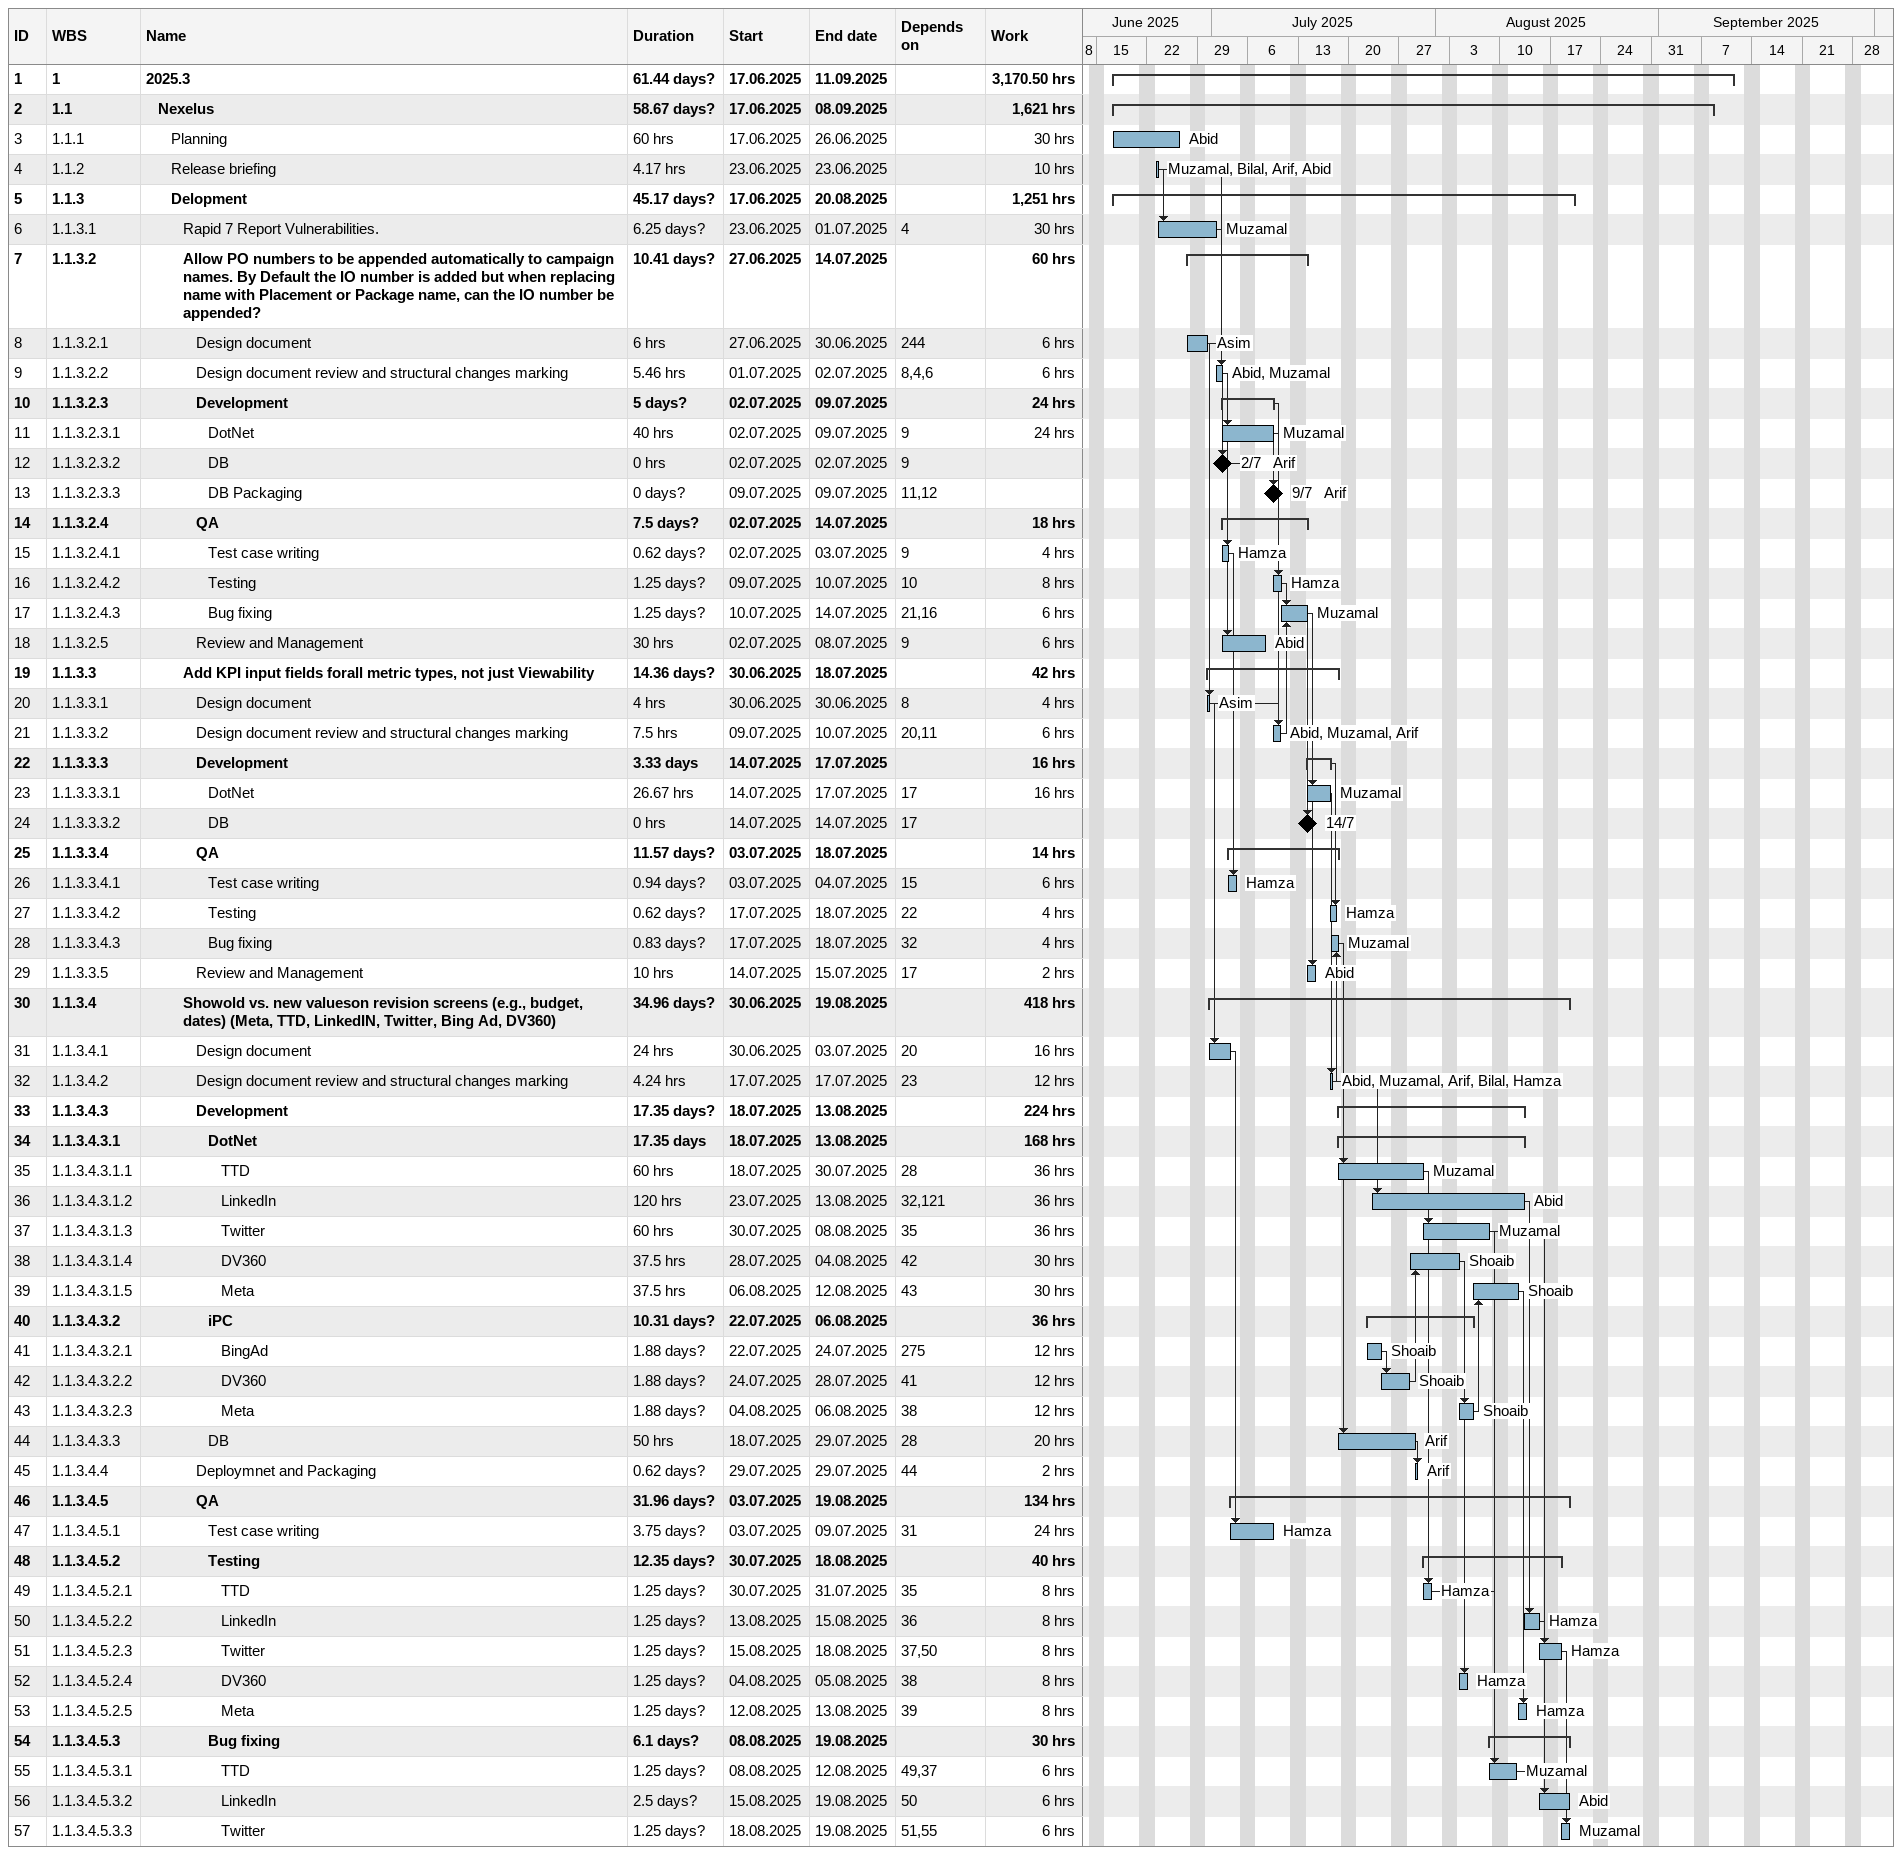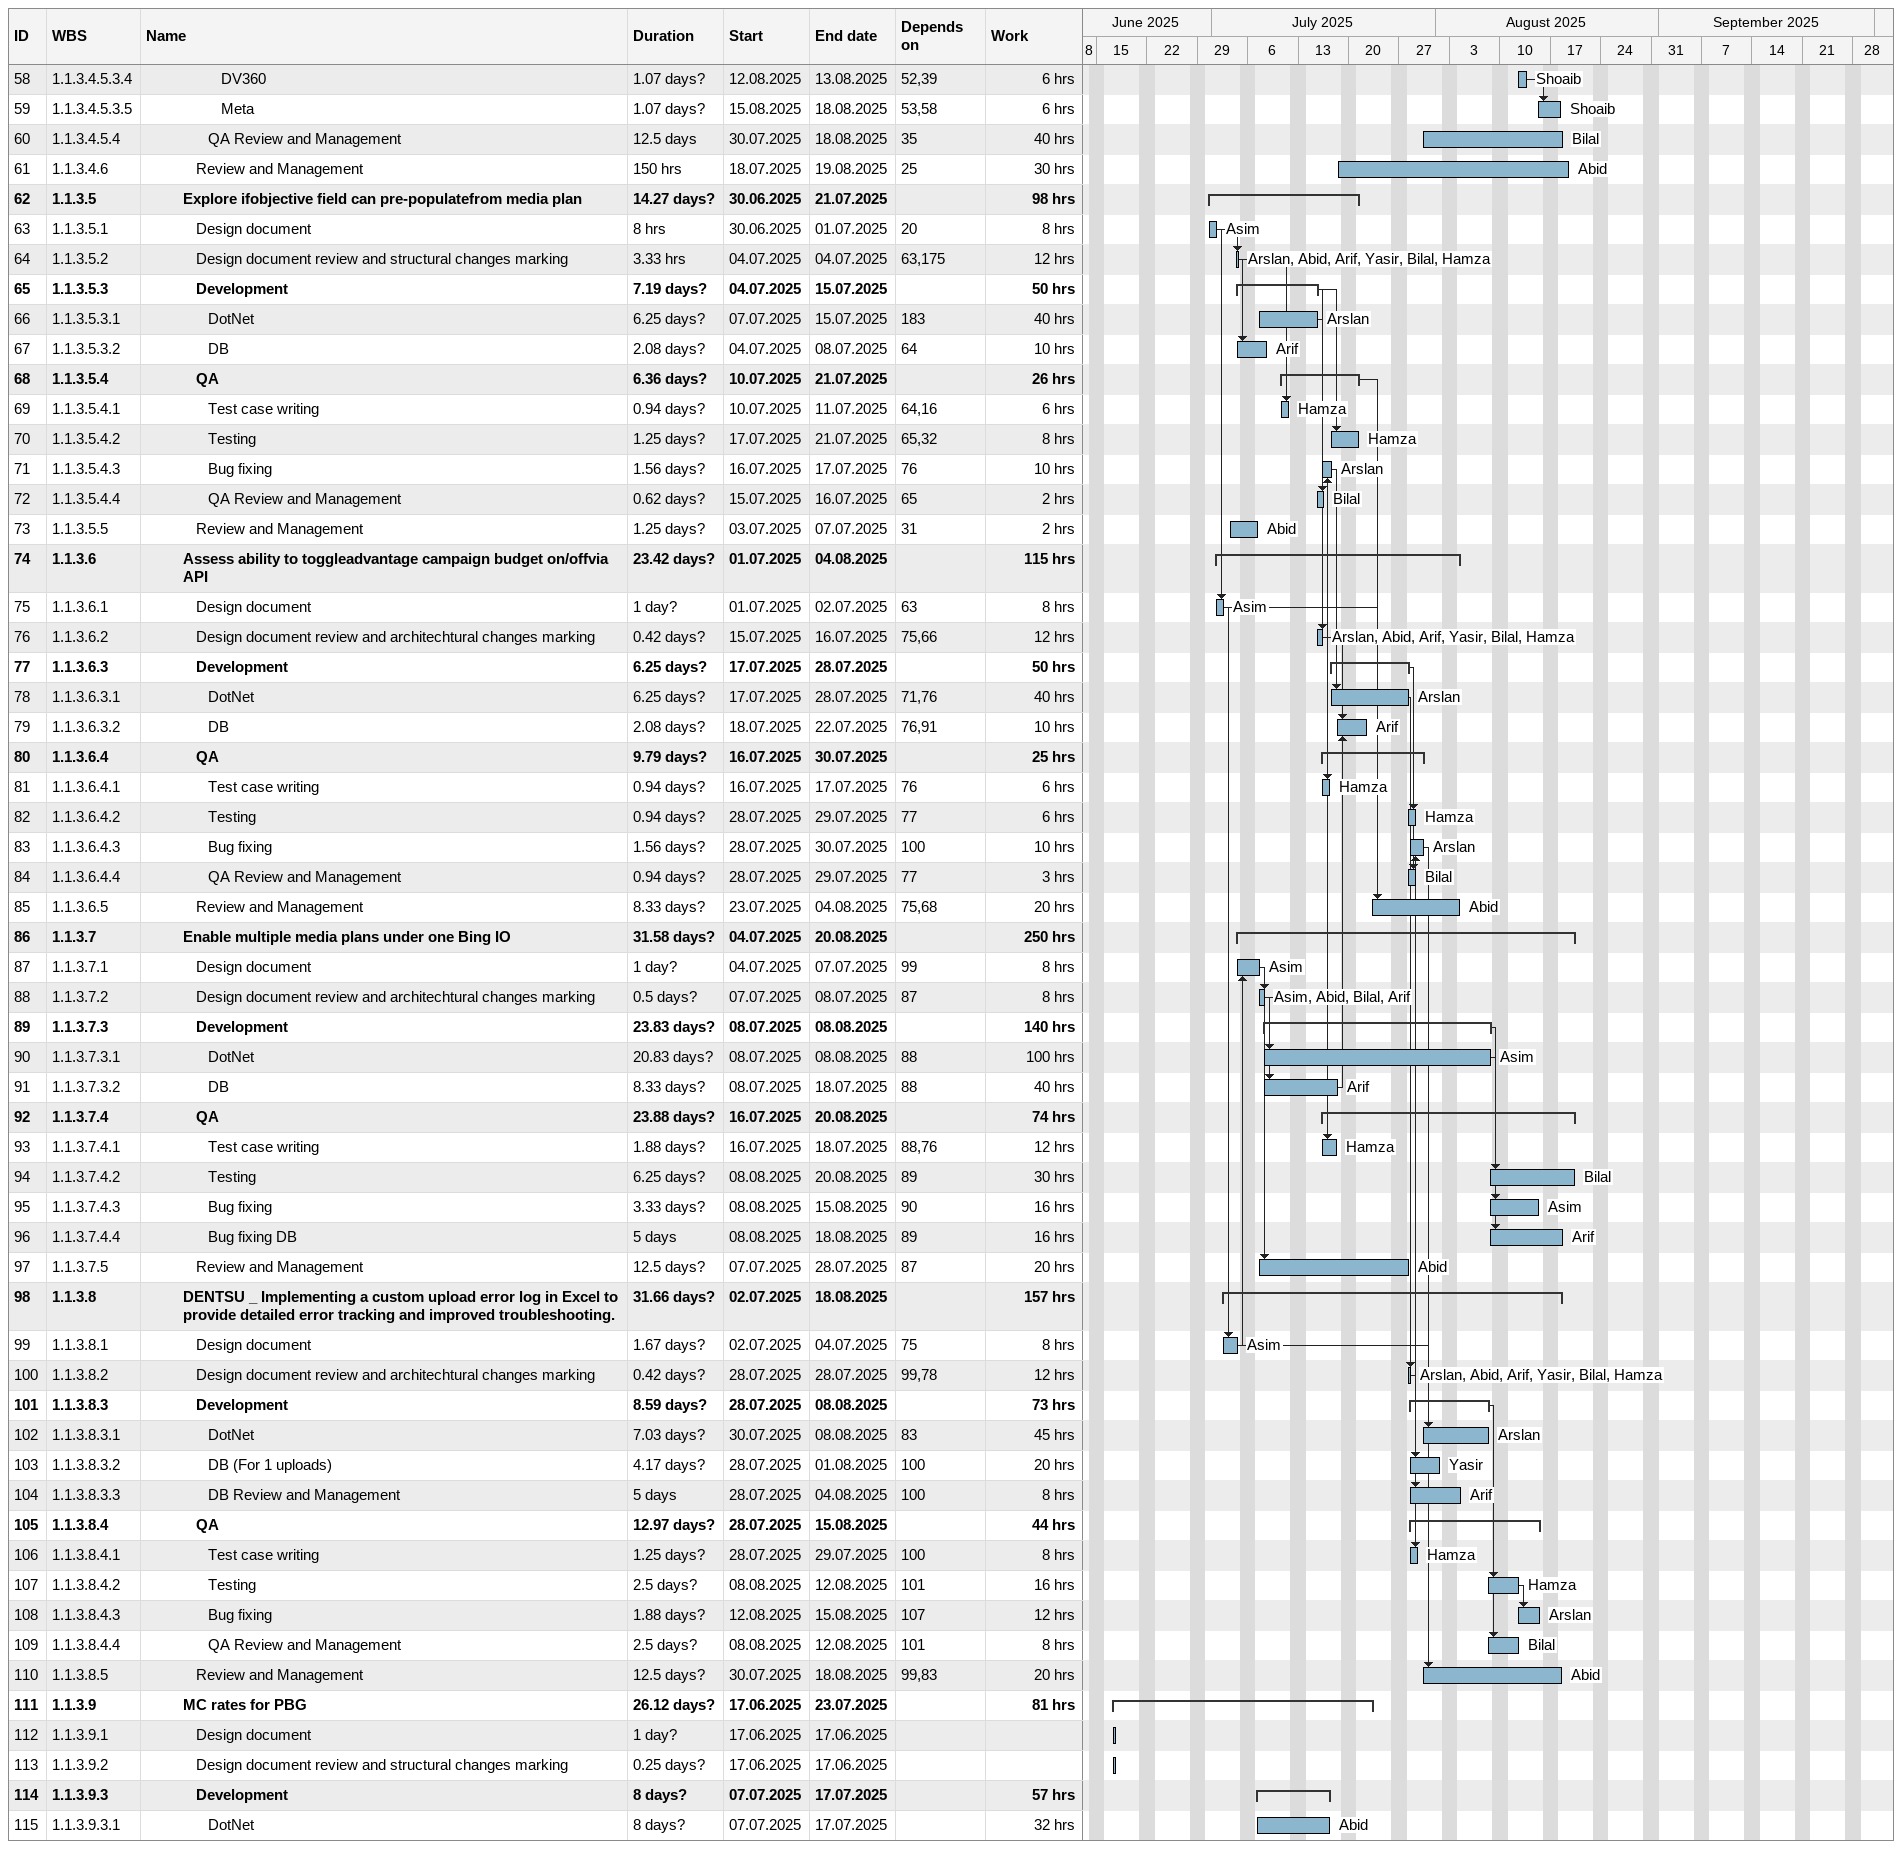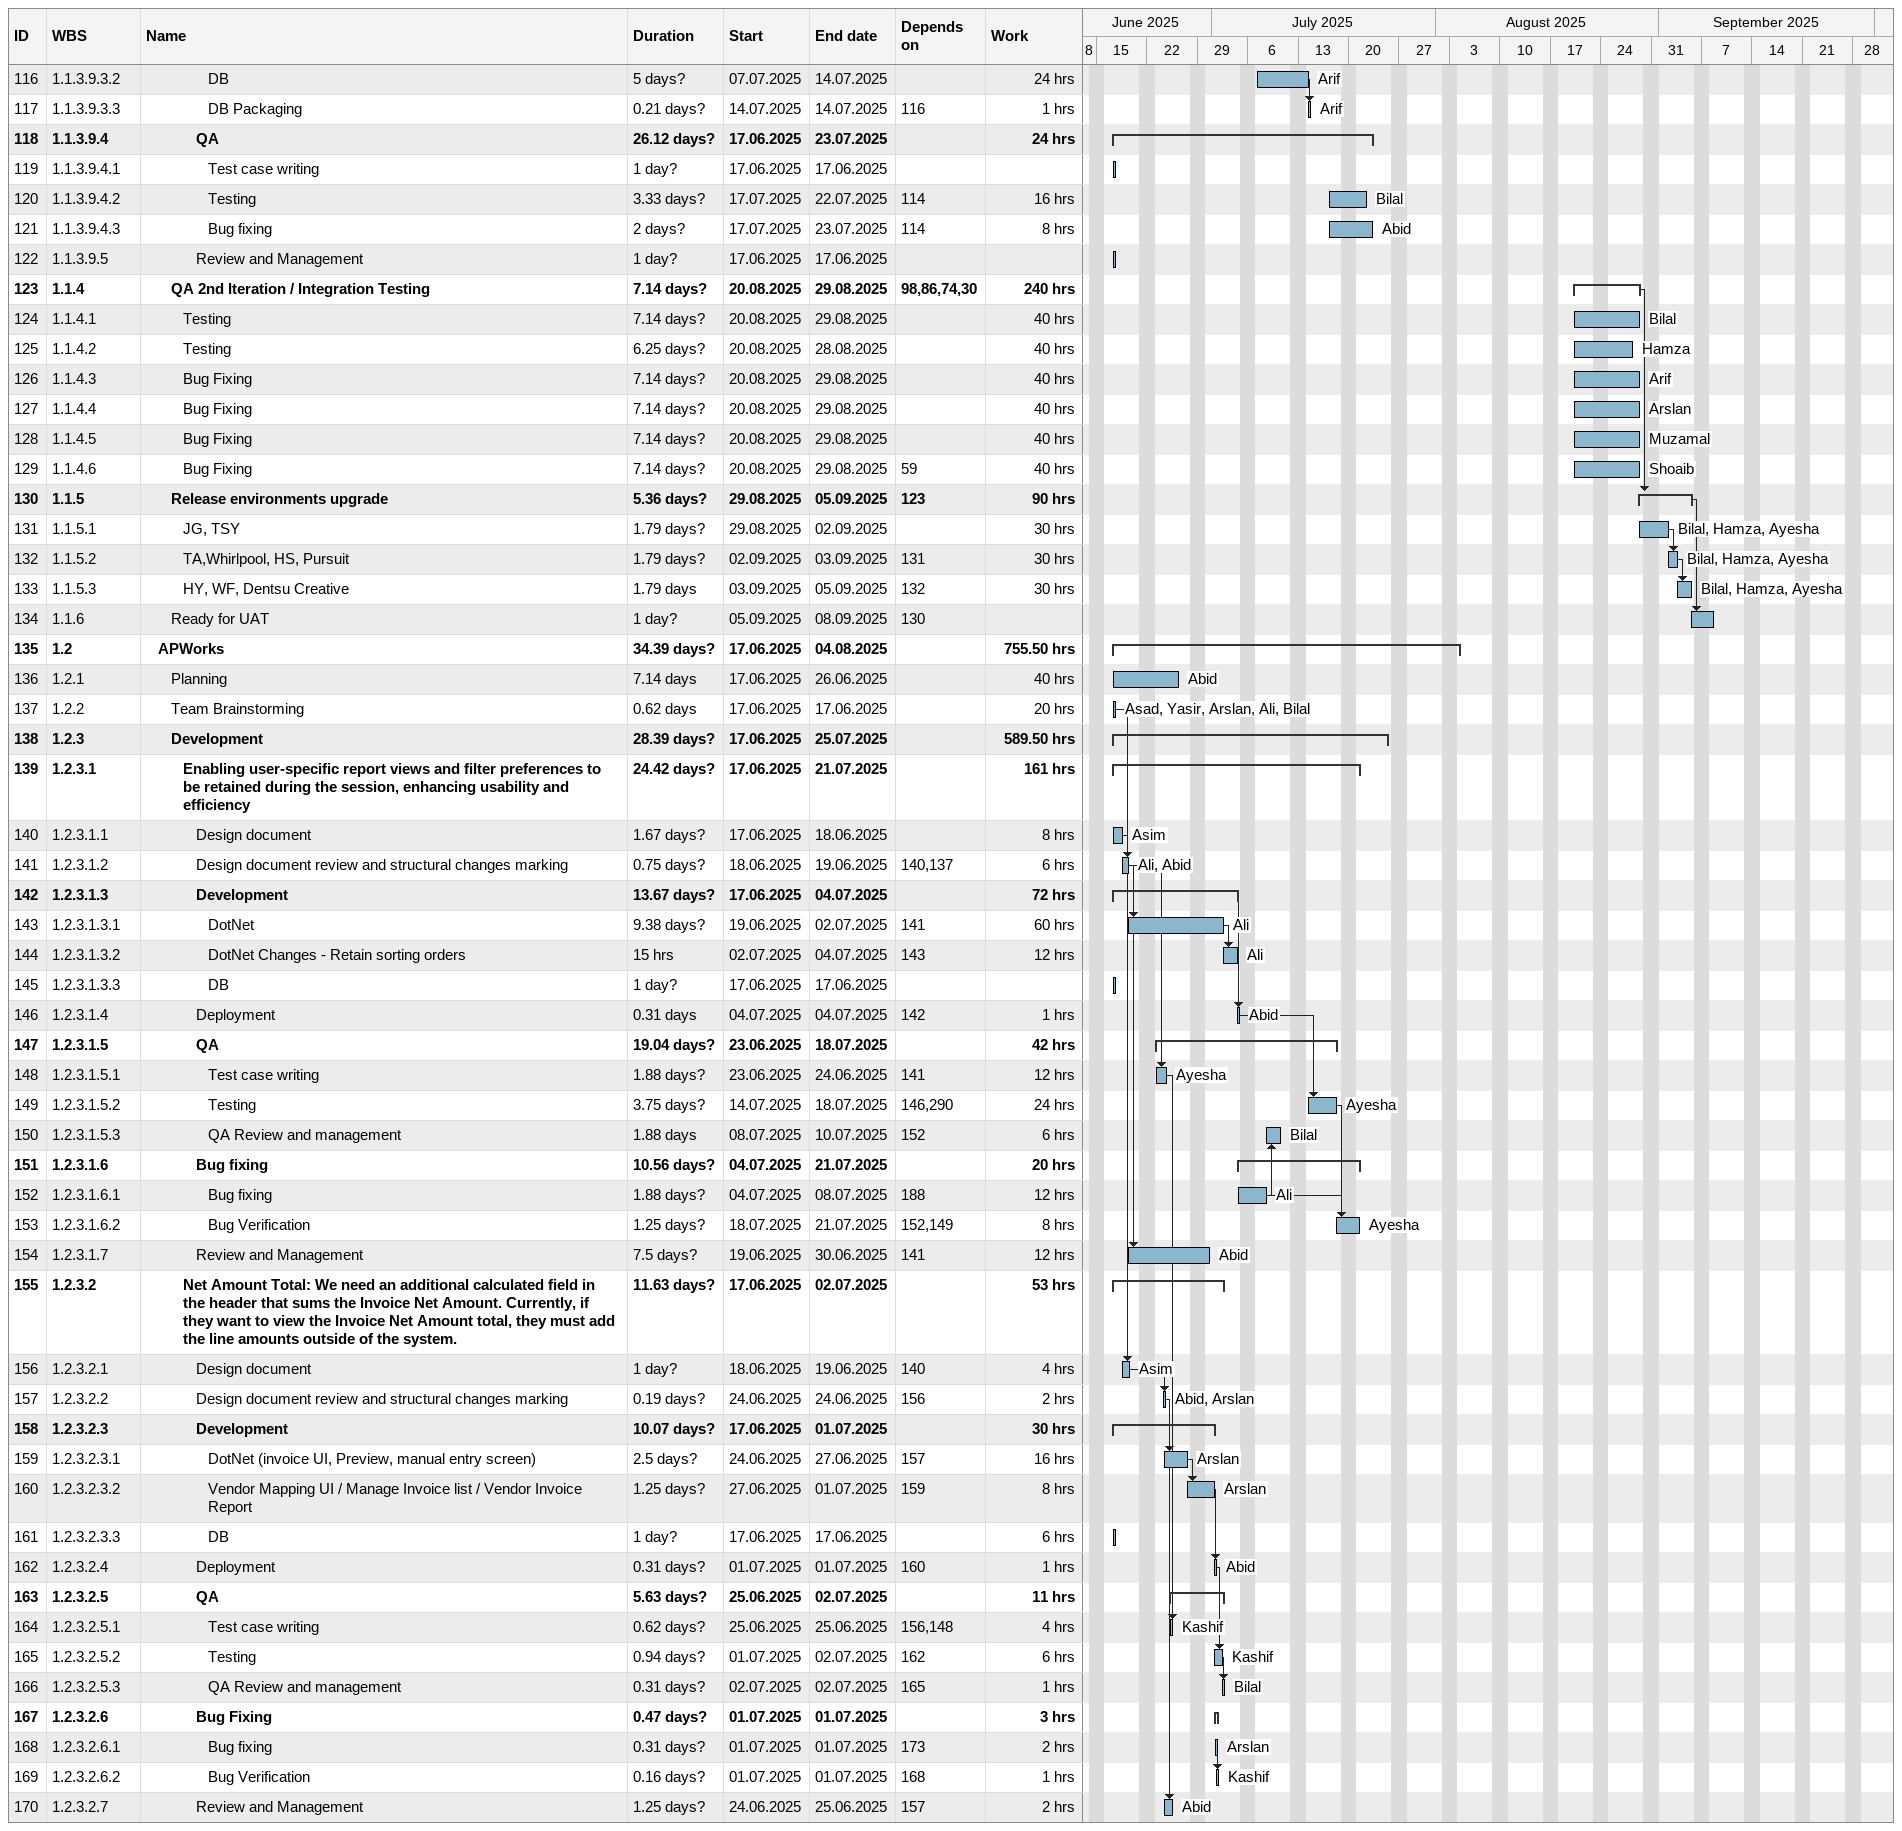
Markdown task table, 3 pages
| ID | WBS | Task | Duration | Start | Finish | Predecessors | Resources | Work (h) |
|---|---|---|---|---|---|---|---|---|
| 1 | 1 | **2025.3** | 61.44d? | 2025-06-17 | 2025-09-11 |  |  | 3170.50 |
| 2 | 1.1 | **Nexelus** | 58.67d? | 2025-06-17 | 2025-09-08 |  |  | 1621 |
| 3 | 1.1.1 | Planning | 60h | 2025-06-17 | 2025-06-26 |  | Abid | 30 |
| 4 | 1.1.2 | Release briefing | 4.17h | 2025-06-23 | 2025-06-23 |  | Muzamal, Bilal, Arif, Abid | 10 |
| 5 | 1.1.3 | **Delopment** | 45.17d? | 2025-06-17 | 2025-08-20 |  |  | 1251 |
| 6 | 1.1.3.1 | Rapid 7 Report Vulnerabilities. | 6.25d? | 2025-06-23 | 2025-07-01 | 4 | Muzamal | 30 |
| 7 | 1.1.3.2 | **Allow PO numbers to be appended automatically to campaign names. By Default the IO number is added but when replacing name with Placement or Package name, can the IO number be appended?** | 10.41d? | 2025-06-27 | 2025-07-14 |  |  | 60 |
| 8 | 1.1.3.2.1 | Design document | 6h | 2025-06-27 | 2025-06-30 | 244 | Asim | 6 |
| 9 | 1.1.3.2.2 | Design document review and structural changes marking | 5.46h | 2025-07-01 | 2025-07-02 | 8, 4, 6 | Abid, Muzamal | 6 |
| 10 | 1.1.3.2.3 | **Development** | 5d? | 2025-07-02 | 2025-07-09 |  |  | 24 |
| 11 | 1.1.3.2.3.1 | DotNet | 40h | 2025-07-02 | 2025-07-09 | 9 | Muzamal | 24 |
| 12 | 1.1.3.2.3.2 | DB | 0h | 2025-07-02 | 2025-07-02 | 9 | Arif |  |
| 13 | 1.1.3.2.3.3 | DB Packaging | 0d? | 2025-07-09 | 2025-07-09 | 11, 12 | Arif |  |
| 14 | 1.1.3.2.4 | **QA** | 7.5d? | 2025-07-02 | 2025-07-14 |  |  | 18 |
| 15 | 1.1.3.2.4.1 | Test case writing | 0.62d? | 2025-07-02 | 2025-07-03 | 9 | Hamza | 4 |
| 16 | 1.1.3.2.4.2 | Testing | 1.25d? | 2025-07-09 | 2025-07-10 | 10 | Hamza | 8 |
| 17 | 1.1.3.2.4.3 | Bug fixing | 1.25d? | 2025-07-10 | 2025-07-14 | 21, 16 | Muzamal | 6 |
| 18 | 1.1.3.2.5 | Review and Management | 30h | 2025-07-02 | 2025-07-08 | 9 | Abid | 6 |
| 19 | 1.1.3.3 | **Add KPI input fields forall metric types, not just Viewability** | 14.36d? | 2025-06-30 | 2025-07-18 |  |  | 42 |
| 20 | 1.1.3.3.1 | Design document | 4h | 2025-06-30 | 2025-06-30 | 8 | Asim | 4 |
| 21 | 1.1.3.3.2 | Design document review and structural changes marking | 7.5h | 2025-07-09 | 2025-07-10 | 20, 11 | Abid, Muzamal, Arif | 6 |
| 22 | 1.1.3.3.3 | **Development** | 3.33d | 2025-07-14 | 2025-07-17 |  |  | 16 |
| 23 | 1.1.3.3.3.1 | DotNet | 26.67h | 2025-07-14 | 2025-07-17 | 17 | Muzamal | 16 |
| 24 | 1.1.3.3.3.2 | DB | 0h | 2025-07-14 | 2025-07-14 | 17 |  |  |
| 25 | 1.1.3.3.4 | **QA** | 11.57d? | 2025-07-03 | 2025-07-18 |  |  | 14 |
| 26 | 1.1.3.3.4.1 | Test case writing | 0.94d? | 2025-07-03 | 2025-07-04 | 15 | Hamza | 6 |
| 27 | 1.1.3.3.4.2 | Testing | 0.62d? | 2025-07-17 | 2025-07-18 | 22 | Hamza | 4 |
| 28 | 1.1.3.3.4.3 | Bug fixing | 0.83d? | 2025-07-17 | 2025-07-18 | 32 | Muzamal | 4 |
| 29 | 1.1.3.3.5 | Review and Management | 10h | 2025-07-14 | 2025-07-15 | 17 | Abid | 2 |
| 30 | 1.1.3.4 | **Showold vs. new valueson revision screens (e.g., budget, dates) (Meta, TTD, LinkedIN, Twitter, Bing Ad, DV360)** | 34.96d? | 2025-06-30 | 2025-08-19 |  |  | 418 |
| 31 | 1.1.3.4.1 | Design document | 24h | 2025-06-30 | 2025-07-03 | 20 |  | 16 |
| 32 | 1.1.3.4.2 | Design document review and structural changes marking | 4.24h | 2025-07-17 | 2025-07-17 | 23 | Abid, Muzamal, Arif, Bilal, Hamza | 12 |
| 33 | 1.1.3.4.3 | **Development** | 17.35d? | 2025-07-18 | 2025-08-13 |  |  | 224 |
| 34 | 1.1.3.4.3.1 | **DotNet** | 17.35d | 2025-07-18 | 2025-08-13 |  |  | 168 |
| 35 | 1.1.3.4.3.1.1 | TTD | 60h | 2025-07-18 | 2025-07-30 | 28 | Muzamal | 36 |
| 36 | 1.1.3.4.3.1.2 | LinkedIn | 120h | 2025-07-23 | 2025-08-13 | 32, 121 | Abid | 36 |
| 37 | 1.1.3.4.3.1.3 | Twitter | 60h | 2025-07-30 | 2025-08-08 | 35 | Muzamal | 36 |
| 38 | 1.1.3.4.3.1.4 | DV360 | 37.5h | 2025-07-28 | 2025-08-04 | 42 | Shoaib | 30 |
| 39 | 1.1.3.4.3.1.5 | Meta | 37.5h | 2025-08-06 | 2025-08-12 | 43 | Shoaib | 30 |
| 40 | 1.1.3.4.3.2 | **iPC** | 10.31d? | 2025-07-22 | 2025-08-06 |  |  | 36 |
| 41 | 1.1.3.4.3.2.1 | BingAd | 1.88d? | 2025-07-22 | 2025-07-24 | 275 | Shoaib | 12 |
| 42 | 1.1.3.4.3.2.2 | DV360 | 1.88d? | 2025-07-24 | 2025-07-28 | 41 | Shoaib | 12 |
| 43 | 1.1.3.4.3.2.3 | Meta | 1.88d? | 2025-08-04 | 2025-08-06 | 38 | Shoaib | 12 |
| 44 | 1.1.3.4.3.3 | DB | 50h | 2025-07-18 | 2025-07-29 | 28 | Arif | 20 |
| 45 | 1.1.3.4.4 | Deploymnet and Packaging | 0.62d? | 2025-07-29 | 2025-07-29 | 44 | Arif | 2 |
| 46 | 1.1.3.4.5 | **QA** | 31.96d? | 2025-07-03 | 2025-08-19 |  |  | 134 |
| 47 | 1.1.3.4.5.1 | Test case writing | 3.75d? | 2025-07-03 | 2025-07-09 | 31 | Hamza | 24 |
| 48 | 1.1.3.4.5.2 | **Testing** | 12.35d? | 2025-07-30 | 2025-08-18 |  |  | 40 |
| 49 | 1.1.3.4.5.2.1 | TTD | 1.25d? | 2025-07-30 | 2025-07-31 | 35 | Hamza | 8 |
| 50 | 1.1.3.4.5.2.2 | LinkedIn | 1.25d? | 2025-08-13 | 2025-08-15 | 36 | Hamza | 8 |
| 51 | 1.1.3.4.5.2.3 | Twitter | 1.25d? | 2025-08-15 | 2025-08-18 | 37, 50 | Hamza | 8 |
| 52 | 1.1.3.4.5.2.4 | DV360 | 1.25d? | 2025-08-04 | 2025-08-05 | 38 | Hamza | 8 |
| 53 | 1.1.3.4.5.2.5 | Meta | 1.25d? | 2025-08-12 | 2025-08-13 | 39 | Hamza | 8 |
| 54 | 1.1.3.4.5.3 | **Bug fixing** | 6.1d? | 2025-08-08 | 2025-08-19 |  |  | 30 |
| 55 | 1.1.3.4.5.3.1 | TTD | 1.25d? | 2025-08-08 | 2025-08-12 | 49, 37 | Muzamal | 6 |
| 56 | 1.1.3.4.5.3.2 | LinkedIn | 2.5d? | 2025-08-15 | 2025-08-19 | 50 | Abid | 6 |
| 57 | 1.1.3.4.5.3.3 | Twitter | 1.25d? | 2025-08-18 | 2025-08-19 | 51, 55 | Muzamal | 6 |
| 58 | 1.1.3.4.5.3.4 | DV360 | 1.07d? | 2025-08-12 | 2025-08-13 | 52, 39 | Shoaib | 6 |
| 59 | 1.1.3.4.5.3.5 | Meta | 1.07d? | 2025-08-15 | 2025-08-18 | 53, 58 | Shoaib | 6 |
| 60 | 1.1.3.4.5.4 | QA Review and Management | 12.5d | 2025-07-30 | 2025-08-18 | 35 | Bilal | 40 |
| 61 | 1.1.3.4.6 | Review and Management | 150h | 2025-07-18 | 2025-08-19 | 25 | Abid | 30 |
| 62 | 1.1.3.5 | **Explore ifobjective field can pre-populatefrom media plan** | 14.27d? | 2025-06-30 | 2025-07-21 |  |  | 98 |
| 63 | 1.1.3.5.1 | Design document | 8h | 2025-06-30 | 2025-07-01 | 20 | Asim | 8 |
| 64 | 1.1.3.5.2 | Design document review and structural changes marking | 3.33h | 2025-07-04 | 2025-07-04 | 63, 175 | Arslan, Abid, Arif, Yasir, Bilal, Hamza | 12 |
| 65 | 1.1.3.5.3 | **Development** | 7.19d? | 2025-07-04 | 2025-07-15 |  |  | 50 |
| 66 | 1.1.3.5.3.1 | DotNet | 6.25d? | 2025-07-07 | 2025-07-15 | 183 | Arslan | 40 |
| 67 | 1.1.3.5.3.2 | DB | 2.08d? | 2025-07-04 | 2025-07-08 | 64 | Arif | 10 |
| 68 | 1.1.3.5.4 | **QA** | 6.36d? | 2025-07-10 | 2025-07-21 |  |  | 26 |
| 69 | 1.1.3.5.4.1 | Test case writing | 0.94d? | 2025-07-10 | 2025-07-11 | 64, 16 | Hamza | 6 |
| 70 | 1.1.3.5.4.2 | Testing | 1.25d? | 2025-07-17 | 2025-07-21 | 65, 32 | Hamza | 8 |
| 71 | 1.1.3.5.4.3 | Bug fixing | 1.56d? | 2025-07-16 | 2025-07-17 | 76 | Arslan | 10 |
| 72 | 1.1.3.5.4.4 | QA Review and Management | 0.62d? | 2025-07-15 | 2025-07-16 | 65 | Bilal | 2 |
| 73 | 1.1.3.5.5 | Review and Management | 1.25d? | 2025-07-03 | 2025-07-07 | 31 | Abid | 2 |
| 74 | 1.1.3.6 | **Assess ability to toggleadvantage campaign budget on/offvia API** | 23.42d? | 2025-07-01 | 2025-08-04 |  |  | 115 |
| 75 | 1.1.3.6.1 | Design document | 1d? | 2025-07-01 | 2025-07-02 | 63 | Asim | 8 |
| 76 | 1.1.3.6.2 | Design document review and architechtural changes marking | 0.42d? | 2025-07-15 | 2025-07-16 | 75, 66 | Arslan, Abid, Arif, Yasir, Bilal, Hamza | 12 |
| 77 | 1.1.3.6.3 | **Development** | 6.25d? | 2025-07-17 | 2025-07-28 |  |  | 50 |
| 78 | 1.1.3.6.3.1 | DotNet | 6.25d? | 2025-07-17 | 2025-07-28 | 71, 76 | Arslan | 40 |
| 79 | 1.1.3.6.3.2 | DB | 2.08d? | 2025-07-18 | 2025-07-22 | 76, 91 | Arif | 10 |
| 80 | 1.1.3.6.4 | **QA** | 9.79d? | 2025-07-16 | 2025-07-30 |  |  | 25 |
| 81 | 1.1.3.6.4.1 | Test case writing | 0.94d? | 2025-07-16 | 2025-07-17 | 76 | Hamza | 6 |
| 82 | 1.1.3.6.4.2 | Testing | 0.94d? | 2025-07-28 | 2025-07-29 | 77 | Hamza | 6 |
| 83 | 1.1.3.6.4.3 | Bug fixing | 1.56d? | 2025-07-28 | 2025-07-30 | 100 | Arslan | 10 |
| 84 | 1.1.3.6.4.4 | QA Review and Management | 0.94d? | 2025-07-28 | 2025-07-29 | 77 | Bilal | 3 |
| 85 | 1.1.3.6.5 | Review and Management | 8.33d? | 2025-07-23 | 2025-08-04 | 75, 68 | Abid | 20 |
| 86 | 1.1.3.7 | **Enable multiple media plans under one Bing IO** | 31.58d? | 2025-07-04 | 2025-08-20 |  |  | 250 |
| 87 | 1.1.3.7.1 | Design document | 1d? | 2025-07-04 | 2025-07-07 | 99 | Asim | 8 |
| 88 | 1.1.3.7.2 | Design document review and architechtural changes marking | 0.5d? | 2025-07-07 | 2025-07-08 | 87 | Asim, Abid, Bilal, Arif | 8 |
| 89 | 1.1.3.7.3 | **Development** | 23.83d? | 2025-07-08 | 2025-08-08 |  |  | 140 |
| 90 | 1.1.3.7.3.1 | DotNet | 20.83d? | 2025-07-08 | 2025-08-08 | 88 | Asim | 100 |
| 91 | 1.1.3.7.3.2 | DB | 8.33d? | 2025-07-08 | 2025-07-18 | 88 | Arif | 40 |
| 92 | 1.1.3.7.4 | **QA** | 23.88d? | 2025-07-16 | 2025-08-20 |  |  | 74 |
| 93 | 1.1.3.7.4.1 | Test case writing | 1.88d? | 2025-07-16 | 2025-07-18 | 88, 76 | Hamza | 12 |
| 94 | 1.1.3.7.4.2 | Testing | 6.25d? | 2025-08-08 | 2025-08-20 | 89 | Bilal | 30 |
| 95 | 1.1.3.7.4.3 | Bug fixing | 3.33d? | 2025-08-08 | 2025-08-15 | 90 | Asim | 16 |
| 96 | 1.1.3.7.4.4 | Bug fixing DB | 5d | 2025-08-08 | 2025-08-18 | 89 | Arif | 16 |
| 97 | 1.1.3.7.5 | Review and Management | 12.5d? | 2025-07-07 | 2025-07-28 | 87 | Abid | 20 |
| 98 | 1.1.3.8 | **DENTSU _ Implementing a custom upload error log in Excel to provide detailed error tracking and improved troubleshooting.** | 31.66d? | 2025-07-02 | 2025-08-18 |  |  | 157 |
| 99 | 1.1.3.8.1 | Design document | 1.67d? | 2025-07-02 | 2025-07-04 | 75 | Asim | 8 |
| 100 | 1.1.3.8.2 | Design document review and architechtural changes marking | 0.42d? | 2025-07-28 | 2025-07-28 | 99, 78 | Arslan, Abid, Arif, Yasir, Bilal, Hamza | 12 |
| 101 | 1.1.3.8.3 | **Development** | 8.59d? | 2025-07-28 | 2025-08-08 |  |  | 73 |
| 102 | 1.1.3.8.3.1 | DotNet | 7.03d? | 2025-07-30 | 2025-08-08 | 83 | Arslan | 45 |
| 103 | 1.1.3.8.3.2 | DB (For 1 uploads) | 4.17d? | 2025-07-28 | 2025-08-01 | 100 | Yasir | 20 |
| 104 | 1.1.3.8.3.3 | DB Review and Management | 5d | 2025-07-28 | 2025-08-04 | 100 | Arif | 8 |
| 105 | 1.1.3.8.4 | **QA** | 12.97d? | 2025-07-28 | 2025-08-15 |  |  | 44 |
| 106 | 1.1.3.8.4.1 | Test case writing | 1.25d? | 2025-07-28 | 2025-07-29 | 100 | Hamza | 8 |
| 107 | 1.1.3.8.4.2 | Testing | 2.5d? | 2025-08-08 | 2025-08-12 | 101 | Hamza | 16 |
| 108 | 1.1.3.8.4.3 | Bug fixing | 1.88d? | 2025-08-12 | 2025-08-15 | 107 | Arslan | 12 |
| 109 | 1.1.3.8.4.4 | QA Review and Management | 2.5d? | 2025-08-08 | 2025-08-12 | 101 | Bilal | 8 |
| 110 | 1.1.3.8.5 | Review and Management | 12.5d? | 2025-07-30 | 2025-08-18 | 99, 83 | Abid | 20 |
| 111 | 1.1.3.9 | **MC rates for PBG** | 26.12d? | 2025-06-17 | 2025-07-23 |  |  | 81 |
| 112 | 1.1.3.9.1 | Design document | 1d? | 2025-06-17 | 2025-06-17 |  |  |  |
| 113 | 1.1.3.9.2 | Design document review and structural changes marking | 0.25d? | 2025-06-17 | 2025-06-17 |  |  |  |
| 114 | 1.1.3.9.3 | **Development** | 8d? | 2025-07-07 | 2025-07-17 |  |  | 57 |
| 115 | 1.1.3.9.3.1 | DotNet | 8d? | 2025-07-07 | 2025-07-17 |  | Abid | 32 |
| 116 | 1.1.3.9.3.2 | DB | 5d? | 2025-07-07 | 2025-07-14 |  | Arif | 24 |
| 117 | 1.1.3.9.3.3 | DB Packaging | 0.21d? | 2025-07-14 | 2025-07-14 | 116 | Arif | 1 |
| 118 | 1.1.3.9.4 | **QA** | 26.12d? | 2025-06-17 | 2025-07-23 |  |  | 24 |
| 119 | 1.1.3.9.4.1 | Test case writing | 1d? | 2025-06-17 | 2025-06-17 |  |  |  |
| 120 | 1.1.3.9.4.2 | Testing | 3.33d? | 2025-07-17 | 2025-07-22 | 114 | Bilal | 16 |
| 121 | 1.1.3.9.4.3 | Bug fixing | 2d? | 2025-07-17 | 2025-07-23 | 114 | Abid | 8 |
| 122 | 1.1.3.9.5 | Review and Management | 1d? | 2025-06-17 | 2025-06-17 |  |  |  |
| 123 | 1.1.4 | **QA 2nd Iteration / Integration Testing** | 7.14d? | 2025-08-20 | 2025-08-29 | 98, 86, 74, 30 |  | 240 |
| 124 | 1.1.4.1 | Testing | 7.14d? | 2025-08-20 | 2025-08-29 |  | Bilal | 40 |
| 125 | 1.1.4.2 | Testing | 6.25d? | 2025-08-20 | 2025-08-28 |  | Hamza | 40 |
| 126 | 1.1.4.3 | Bug Fixing | 7.14d? | 2025-08-20 | 2025-08-29 |  | Arif | 40 |
| 127 | 1.1.4.4 | Bug Fixing | 7.14d? | 2025-08-20 | 2025-08-29 |  | Arslan | 40 |
| 128 | 1.1.4.5 | Bug Fixing | 7.14d? | 2025-08-20 | 2025-08-29 |  | Muzamal | 40 |
| 129 | 1.1.4.6 | Bug Fixing | 7.14d? | 2025-08-20 | 2025-08-29 | 59 | Shoaib | 40 |
| 130 | 1.1.5 | **Release environments upgrade** | 5.36d? | 2025-08-29 | 2025-09-05 | 123 |  | 90 |
| 131 | 1.1.5.1 | JG, TSY | 1.79d? | 2025-08-29 | 2025-09-02 |  | Bilal, Hamza, Ayesha | 30 |
| 132 | 1.1.5.2 | TA,Whirlpool, HS, Pursuit | 1.79d? | 2025-09-02 | 2025-09-03 | 131 | Bilal, Hamza, Ayesha | 30 |
| 133 | 1.1.5.3 | HY, WF, Dentsu Creative | 1.79d | 2025-09-03 | 2025-09-05 | 132 | Bilal, Hamza, Ayesha | 30 |
| 134 | 1.1.6 | Ready for UAT | 1d? | 2025-09-05 | 2025-09-08 | 130 |  |  |
| 135 | 1.2 | **APWorks** | 34.39d? | 2025-06-17 | 2025-08-04 |  |  | 755.50 |
| 136 | 1.2.1 | Planning | 7.14d | 2025-06-17 | 2025-06-26 |  | Abid | 40 |
| 137 | 1.2.2 | Team Brainstorming | 0.62d | 2025-06-17 | 2025-06-17 |  | Asad, Yasir, Arslan, Ali, Bilal | 20 |
| 138 | 1.2.3 | **Development** | 28.39d? | 2025-06-17 | 2025-07-25 |  |  | 589.50 |
| 139 | 1.2.3.1 | **Enabling user-specific report views and filter preferences to be retained during the session, enhancing usability and efficiency** | 24.42d? | 2025-06-17 | 2025-07-21 |  |  | 161 |
| 140 | 1.2.3.1.1 | Design document | 1.67d? | 2025-06-17 | 2025-06-18 |  | Asim | 8 |
| 141 | 1.2.3.1.2 | Design document review and structural changes marking | 0.75d? | 2025-06-18 | 2025-06-19 | 140, 137 | Ali, Abid | 6 |
| 142 | 1.2.3.1.3 | **Development** | 13.67d? | 2025-06-17 | 2025-07-04 |  |  | 72 |
| 143 | 1.2.3.1.3.1 | DotNet | 9.38d? | 2025-06-19 | 2025-07-02 | 141 | Ali | 60 |
| 144 | 1.2.3.1.3.2 | DotNet Changes - Retain sorting orders | 15h | 2025-07-02 | 2025-07-04 | 143 | Ali | 12 |
| 145 | 1.2.3.1.3.3 | DB | 1d? | 2025-06-17 | 2025-06-17 |  |  |  |
| 146 | 1.2.3.1.4 | Deployment | 0.31d | 2025-07-04 | 2025-07-04 | 142 | Abid | 1 |
| 147 | 1.2.3.1.5 | **QA** | 19.04d? | 2025-06-23 | 2025-07-18 |  |  | 42 |
| 148 | 1.2.3.1.5.1 | Test case writing | 1.88d? | 2025-06-23 | 2025-06-24 | 141 | Ayesha | 12 |
| 149 | 1.2.3.1.5.2 | Testing | 3.75d? | 2025-07-14 | 2025-07-18 | 146, 290 | Ayesha | 24 |
| 150 | 1.2.3.1.5.3 | QA Review and management | 1.88d | 2025-07-08 | 2025-07-10 | 152 | Bilal | 6 |
| 151 | 1.2.3.1.6 | **Bug fixing** | 10.56d? | 2025-07-04 | 2025-07-21 |  |  | 20 |
| 152 | 1.2.3.1.6.1 | Bug fixing | 1.88d? | 2025-07-04 | 2025-07-08 | 188 | Ali | 12 |
| 153 | 1.2.3.1.6.2 | Bug Verification | 1.25d? | 2025-07-18 | 2025-07-21 | 152, 149 | Ayesha | 8 |
| 154 | 1.2.3.1.7 | Review and Management | 7.5d? | 2025-06-19 | 2025-06-30 | 141 | Abid | 12 |
| 155 | 1.2.3.2 | **Net Amount Total: We need an additional calculated field in the header that sums the Invoice Net Amount. Currently, if they want to view the Invoice Net Amount total, they must add the line amounts outside of the system.** | 11.63d? | 2025-06-17 | 2025-07-02 |  |  | 53 |
| 156 | 1.2.3.2.1 | Design document | 1d? | 2025-06-18 | 2025-06-19 | 140 | Asim | 4 |
| 157 | 1.2.3.2.2 | Design document review and structural changes marking | 0.19d? | 2025-06-24 | 2025-06-24 | 156 | Abid, Arslan | 2 |
| 158 | 1.2.3.2.3 | **Development** | 10.07d? | 2025-06-17 | 2025-07-01 |  |  | 30 |
| 159 | 1.2.3.2.3.1 | DotNet (invoice UI, Preview, manual entry screen) | 2.5d? | 2025-06-24 | 2025-06-27 | 157 | Arslan | 16 |
| 160 | 1.2.3.2.3.2 | Vendor Mapping UI / Manage Invoice list / Vendor Invoice Report | 1.25d? | 2025-06-27 | 2025-07-01 | 159 | Arslan | 8 |
| 161 | 1.2.3.2.3.3 | DB | 1d? | 2025-06-17 | 2025-06-17 |  |  | 6 |
| 162 | 1.2.3.2.4 | Deployment | 0.31d? | 2025-07-01 | 2025-07-01 | 160 | Abid | 1 |
| 163 | 1.2.3.2.5 | **QA** | 5.63d? | 2025-06-25 | 2025-07-02 |  |  | 11 |
| 164 | 1.2.3.2.5.1 | Test case writing | 0.62d? | 2025-06-25 | 2025-06-25 | 156, 148 | Kashif | 4 |
| 165 | 1.2.3.2.5.2 | Testing | 0.94d? | 2025-07-01 | 2025-07-02 | 162 | Kashif | 6 |
| 166 | 1.2.3.2.5.3 | QA Review and management | 0.31d? | 2025-07-02 | 2025-07-02 | 165 | Bilal | 1 |
| 167 | 1.2.3.2.6 | **Bug Fixing** | 0.47d? | 2025-07-01 | 2025-07-01 |  |  | 3 |
| 168 | 1.2.3.2.6.1 | Bug fixing | 0.31d? | 2025-07-01 | 2025-07-01 | 173 | Arslan | 2 |
| 169 | 1.2.3.2.6.2 | Bug Verification | 0.16d? | 2025-07-01 | 2025-07-01 | 168 | Kashif | 1 |
| 170 | 1.2.3.2.7 | Review and Management | 1.25d? | 2025-06-24 | 2025-06-25 | 157 | Abid | 2 |
